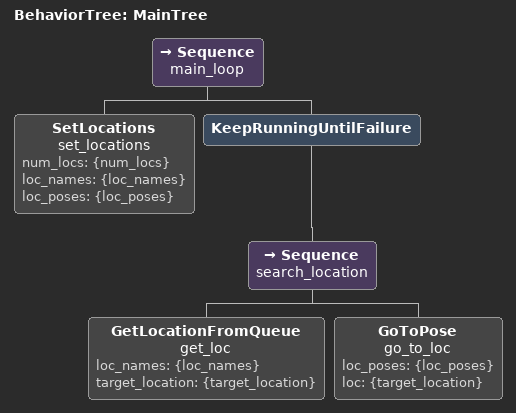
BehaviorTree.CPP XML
<root BTCPP_format="4">
    <!-- Behavior tree that sequentially navigates locations using a queue of locations. -->
    <BehaviorTree ID="MainTree">
        <Sequence name="main_loop">
            <SetLocations                   name="set_locations" num_locs="{num_locs}" loc_names="{loc_names}" loc_poses="{loc_poses}"/>
            <KeepRunningUntilFailure>
                <Sequence                   name="search_location">
                    <GetLocationFromQueue   name="get_loc"      loc_names="{loc_names}" target_location="{target_location}"/>
                    <GoToPose               name="go_to_loc"    loc_poses="{loc_poses}" loc="{target_location}"/>
                </Sequence>
            </KeepRunningUntilFailure>
        </Sequence>
    </BehaviorTree>

</root>
